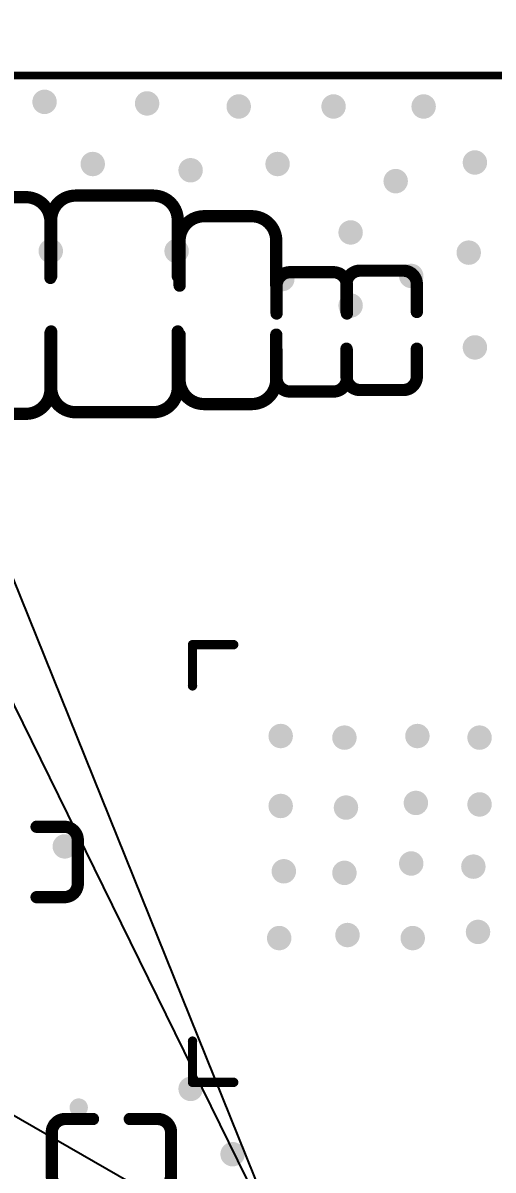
# Model space of a CAD drawing. Header units: millimetres. Extents: x 48.2 to 146, y 29.9 to 110.2.
# Drawn here: x 95.81 to 103.5, y 76.32 to 95.07 of the extents above; entities that cross this region are included whole.
import ezdxf

# ---------------------------------------------------------------- set-up
doc = ezdxf.new("R2010")
doc.units = ezdxf.units.MM
for name, color, linetype in [('KeepOutLayer', 6, 'Continuous'), ('TopOverlay', 2, 'Continuous'), ('ViaHoleLayer', 16, 'Continuous')]:
    doc.layers.add(name, color=color, linetype=linetype)
doc.dimstyles.new('ISO-25', dxfattribs={"dimtxt": 2.5, "dimasz": 2.5, "dimexe": 1.25, "dimexo": 0.625, "dimtad": 1, "dimtxsty": 'Standard', "dimcen": 2.5, "dimclrd": 3, "dimclre": 3, "dimclrt": 3, "dimadec": 0, "dimazin": 0, "dimtfac": 1, "dimtmove": 0, "dimatfit": 3, "dimfxl": 1, "dimarcsym": 0})

# ---------------------------------------------------------------- blocks, each defined once
blk = doc.blocks.new('QFN_56_33')
at = {"layer": 'TopOverlay', "const_width": 0.152}
for points in [[(-2.902, 3.576), (-3.576, 3.576)], [(-3.576, 2.903), (-3.576, 3.576)], [(3.576, 3.576), (2.903, 3.576)], [(3.576, 2.903), (3.576, 3.576)], [(-3.576, -3.576), (-3.576, -2.902)], [(3.576, -3.576), (3.576, -2.902)], [(-2.902, -3.576), (-3.576, -3.576)], [(3.576, -3.576), (2.903, -3.576)]]:
    blk.add_lwpolyline(points, dxfattribs=at)
at = {"layer": 'TopOverlay'}
for points, const_width in [([(-3.614, 3.576, 1), (-3.538, 3.576, 1)], 0.0762), ([(-3.614, 3.576, 1), (-3.538, 3.576, 1)], 0.0762), ([(-2.941, 3.576, 1), (-2.864, 3.576, 1)], 0.0762), ([(2.864, 3.576, 1), (2.941, 3.576, 1)], 0.0762), ([(3.538, 3.576, 1), (3.614, 3.576, 1)], 0.0762), ([(3.538, 3.576, 1), (3.614, 3.576, 1)], 0.0762), ([(-3.614, 2.903, 1), (-3.538, 2.903, 1)], 0.0762), ([(3.538, 2.903, 1), (3.614, 2.903, 1)], 0.0762), ([(-3.965, 2.6, 1), (-4.115, 2.6, 1)], 0.15), ([(-4.152, 2.6, 1), (-4.077, 2.6, 1)], 0.075), ([(-4.002, 2.6, 1), (-3.927, 2.6, 1)], 0.075), ([(-3.614, -2.902, 1), (-3.538, -2.902, 1)], 0.0762), ([(3.538, -2.902, 1), (3.614, -2.902, 1)], 0.0762), ([(-3.614, -3.576, 1), (-3.538, -3.576, 1)], 0.0762), ([(-3.614, -3.576, 1), (-3.538, -3.576, 1)], 0.0762), ([(-2.941, -3.576, 1), (-2.864, -3.576, 1)], 0.0762), ([(2.864, -3.576, 1), (2.941, -3.576, 1)], 0.0762), ([(3.538, -3.576, 1), (3.614, -3.576, 1)], 0.0762), ([(3.538, -3.576, 1), (3.614, -3.576, 1)], 0.0762)]:
    blk.add_lwpolyline(points, format="xyb", close=True, dxfattribs=dict(at, const_width=const_width))
blk = doc.blocks.new('LC_0805_C_71')
at = {"layer": 'TopOverlay', "const_width": 0.2}
for points in [[(-1.77, 0.635, -0.414214), (-1.37, 1.035)], [(1.37, 1.035, -0.414213), (1.77, 0.635)], [(-1.37, -1.035, -0.414213), (-1.77, -0.635)], [(1.77, -0.635, -0.414214), (1.37, -1.035)]]:
    blk.add_lwpolyline(points, format="xyb", dxfattribs=at)
for points in [[(-1.37, 1.035), (-0.45, 1.035)], [(0.45, 1.035), (1.37, 1.035)], [(-1.77, 0.635), (-1.77, -0.635)], [(1.77, 0.635), (1.77, -0.635)], [(-1.37, -1.035), (-0.45, -1.035)], [(0.45, -1.035), (1.37, -1.035)]]:
    blk.add_lwpolyline(points, dxfattribs=at)
at = {"layer": 'TopOverlay', "const_width": 0.1}
for points in [[(-1.42, 1.035, 1), (-1.32, 1.035, 1)], [(-1.42, 1.035, 1), (-1.32, 1.035, 1)], [(-0.5, 1.035, 1), (-0.4, 1.035, 1)], [(0.4, 1.035, 1), (0.5, 1.035, 1)], [(1.32, 1.035, 1), (1.42, 1.035, 1)], [(1.32, 1.035, 1), (1.42, 1.035, 1)], [(-1.82, 0.635, 1), (-1.72, 0.635, 1)], [(-1.82, 0.635, 1), (-1.72, 0.635, 1)], [(1.72, 0.635, 1), (1.82, 0.635, 1)], [(1.72, 0.635, 1), (1.82, 0.635, 1)], [(-1.82, -0.635, 1), (-1.72, -0.635, 1)], [(-1.82, -0.635, 1), (-1.72, -0.635, 1)], [(1.72, -0.635, 1), (1.82, -0.635, 1)], [(1.72, -0.635, 1), (1.82, -0.635, 1)], [(-1.42, -1.035, 1), (-1.32, -1.035, 1)], [(-1.42, -1.035, 1), (-1.32, -1.035, 1)], [(-0.5, -1.035, 1), (-0.4, -1.035, 1)], [(0.4, -1.035, 1), (0.5, -1.035, 1)], [(1.32, -1.035, 1), (1.42, -1.035, 1)], [(1.32, -1.035, 1), (1.42, -1.035, 1)]]:
    blk.add_lwpolyline(points, format="xyb", close=True, dxfattribs=at)
blk = doc.blocks.new('LC_0402_C_92')
at = {"layer": 'TopOverlay', "const_width": 0.2}
for points in [[(-0.975, 0.355, -0.414214), (-0.755, 0.575)], [(0.755, 0.575, -0.414214), (0.975, 0.355)], [(-0.755, -0.575, -0.414214), (-0.975, -0.355)], [(0.975, -0.355, -0.414214), (0.755, -0.575)]]:
    blk.add_lwpolyline(points, format="xyb", dxfattribs=at)
at = {"layer": 'TopOverlay', "const_width": 0.1}
for points in [[(-0.805, 0.575, 1), (-0.705, 0.575, 1)], [(-0.8, 0.575, 1), (-0.7, 0.575, 1)], [(-0.35, 0.575, 1), (-0.25, 0.575, 1)], [(0.25, 0.575, 1), (0.35, 0.575, 1)], [(0.7, 0.575, 1), (0.8, 0.575, 1)], [(0.705, 0.575, 1), (0.805, 0.575, 1)], [(-1.025, 0.355, 1), (-0.925, 0.355, 1)], [(-1.025, 0.355, 1), (-0.925, 0.355, 1)], [(0.925, 0.355, 1), (1.025, 0.355, 1)], [(0.925, 0.355, 1), (1.025, 0.355, 1)], [(-1.025, -0.355, 1), (-0.925, -0.355, 1)], [(-1.025, -0.355, 1), (-0.925, -0.355, 1)], [(0.925, -0.355, 1), (1.025, -0.355, 1)], [(0.925, -0.355, 1), (1.025, -0.355, 1)], [(-0.805, -0.575, 1), (-0.705, -0.575, 1)], [(-0.8, -0.575, 1), (-0.7, -0.575, 1)], [(-0.35, -0.575, 1), (-0.25, -0.575, 1)], [(0.25, -0.575, 1), (0.35, -0.575, 1)], [(0.7, -0.575, 1), (0.8, -0.575, 1)], [(0.705, -0.575, 1), (0.805, -0.575, 1)]]:
    blk.add_lwpolyline(points, format="xyb", close=True, dxfattribs=at)
at = {"layer": 'TopOverlay', "const_width": 0.2}
for points in [[(-0.75, 0.575), (-0.3, 0.575)], [(0.3, 0.575), (0.75, 0.575)], [(-0.975, -0.355), (-0.975, 0.355)], [(0.975, -0.355), (0.975, 0.355)], [(-0.75, -0.575), (-0.3, -0.575)], [(0.3, -0.575), (0.75, -0.575)]]:
    blk.add_lwpolyline(points, dxfattribs=at)
blk = doc.blocks.new('LC_0402_C_95')
at = {"layer": 'TopOverlay', "const_width": 0.2}
for points in [[(-0.975, 0.355, -0.414214), (-0.755, 0.575)], [(0.755, 0.575, -0.414214), (0.975, 0.355)], [(-0.755, -0.575, -0.414214), (-0.975, -0.355)], [(0.975, -0.355, -0.414214), (0.755, -0.575)]]:
    blk.add_lwpolyline(points, format="xyb", dxfattribs=at)
at = {"layer": 'TopOverlay', "const_width": 0.1}
for points in [[(-0.805, 0.575, 1), (-0.705, 0.575, 1)], [(-0.8, 0.575, 1), (-0.7, 0.575, 1)], [(-0.35, 0.575, 1), (-0.25, 0.575, 1)], [(0.25, 0.575, 1), (0.35, 0.575, 1)], [(0.7, 0.575, 1), (0.8, 0.575, 1)], [(0.705, 0.575, 1), (0.805, 0.575, 1)], [(-1.025, 0.355, 1), (-0.925, 0.355, 1)], [(-1.025, 0.355, 1), (-0.925, 0.355, 1)], [(0.925, 0.355, 1), (1.025, 0.355, 1)], [(0.925, 0.355, 1), (1.025, 0.355, 1)], [(-1.025, -0.355, 1), (-0.925, -0.355, 1)], [(-1.025, -0.355, 1), (-0.925, -0.355, 1)], [(0.925, -0.355, 1), (1.025, -0.355, 1)], [(0.925, -0.355, 1), (1.025, -0.355, 1)], [(-0.805, -0.575, 1), (-0.705, -0.575, 1)], [(-0.8, -0.575, 1), (-0.7, -0.575, 1)], [(-0.35, -0.575, 1), (-0.25, -0.575, 1)], [(0.25, -0.575, 1), (0.35, -0.575, 1)], [(0.7, -0.575, 1), (0.8, -0.575, 1)], [(0.705, -0.575, 1), (0.805, -0.575, 1)]]:
    blk.add_lwpolyline(points, format="xyb", close=True, dxfattribs=at)
at = {"layer": 'TopOverlay', "const_width": 0.2}
for points in [[(-0.75, 0.575), (-0.3, 0.575)], [(0.3, 0.575), (0.75, 0.575)], [(-0.975, -0.355), (-0.975, 0.355)], [(0.975, -0.355), (0.975, 0.355)], [(-0.75, -0.575), (-0.3, -0.575)], [(0.3, -0.575), (0.75, -0.575)]]:
    blk.add_lwpolyline(points, dxfattribs=at)
blk = doc.blocks.new('LC_0402_C_99')
at = {"layer": 'TopOverlay', "const_width": 0.2}
for points in [[(-0.975, 0.355, -0.414214), (-0.755, 0.575)], [(0.755, 0.575, -0.414214), (0.975, 0.355)], [(-0.755, -0.575, -0.414214), (-0.975, -0.355)], [(0.975, -0.355, -0.414214), (0.755, -0.575)]]:
    blk.add_lwpolyline(points, format="xyb", dxfattribs=at)
at = {"layer": 'TopOverlay', "const_width": 0.1}
for points in [[(-0.805, 0.575, 1), (-0.705, 0.575, 1)], [(-0.8, 0.575, 1), (-0.7, 0.575, 1)], [(-0.35, 0.575, 1), (-0.25, 0.575, 1)], [(0.25, 0.575, 1), (0.35, 0.575, 1)], [(0.7, 0.575, 1), (0.8, 0.575, 1)], [(0.705, 0.575, 1), (0.805, 0.575, 1)], [(-1.025, 0.355, 1), (-0.925, 0.355, 1)], [(-1.025, 0.355, 1), (-0.925, 0.355, 1)], [(0.925, 0.355, 1), (1.025, 0.355, 1)], [(0.925, 0.355, 1), (1.025, 0.355, 1)], [(-1.025, -0.355, 1), (-0.925, -0.355, 1)], [(-1.025, -0.355, 1), (-0.925, -0.355, 1)], [(0.925, -0.355, 1), (1.025, -0.355, 1)], [(0.925, -0.355, 1), (1.025, -0.355, 1)], [(-0.805, -0.575, 1), (-0.705, -0.575, 1)], [(-0.8, -0.575, 1), (-0.7, -0.575, 1)], [(-0.35, -0.575, 1), (-0.25, -0.575, 1)], [(0.25, -0.575, 1), (0.35, -0.575, 1)], [(0.7, -0.575, 1), (0.8, -0.575, 1)], [(0.705, -0.575, 1), (0.805, -0.575, 1)]]:
    blk.add_lwpolyline(points, format="xyb", close=True, dxfattribs=at)
at = {"layer": 'TopOverlay', "const_width": 0.2}
for points in [[(-0.75, 0.575), (-0.3, 0.575)], [(0.3, 0.575), (0.75, 0.575)], [(-0.975, 0.355), (-0.975, -0.355)], [(0.975, 0.355), (0.975, -0.355)], [(-0.75, -0.575), (-0.3, -0.575)], [(0.3, -0.575), (0.75, -0.575)]]:
    blk.add_lwpolyline(points, dxfattribs=at)
blk = doc.blocks.new('LC_0402_C_100')
at = {"layer": 'TopOverlay', "const_width": 0.2}
for points in [[(-0.975, 0.355, -0.414214), (-0.755, 0.575)], [(0.755, 0.575, -0.414214), (0.975, 0.355)], [(-0.755, -0.575, -0.414214), (-0.975, -0.355)], [(0.975, -0.355, -0.414214), (0.755, -0.575)]]:
    blk.add_lwpolyline(points, format="xyb", dxfattribs=at)
at = {"layer": 'TopOverlay', "const_width": 0.1}
for points in [[(-0.805, 0.575, 1), (-0.705, 0.575, 1)], [(-0.8, 0.575, 1), (-0.7, 0.575, 1)], [(-0.35, 0.575, 1), (-0.25, 0.575, 1)], [(0.25, 0.575, 1), (0.35, 0.575, 1)], [(0.7, 0.575, 1), (0.8, 0.575, 1)], [(0.705, 0.575, 1), (0.805, 0.575, 1)], [(-1.025, 0.355, 1), (-0.925, 0.355, 1)], [(-1.025, 0.355, 1), (-0.925, 0.355, 1)], [(0.925, 0.355, 1), (1.025, 0.355, 1)], [(0.925, 0.355, 1), (1.025, 0.355, 1)], [(-1.025, -0.355, 1), (-0.925, -0.355, 1)], [(-1.025, -0.355, 1), (-0.925, -0.355, 1)], [(0.925, -0.355, 1), (1.025, -0.355, 1)], [(0.925, -0.355, 1), (1.025, -0.355, 1)], [(-0.805, -0.575, 1), (-0.705, -0.575, 1)], [(-0.8, -0.575, 1), (-0.7, -0.575, 1)], [(-0.35, -0.575, 1), (-0.25, -0.575, 1)], [(0.25, -0.575, 1), (0.35, -0.575, 1)], [(0.7, -0.575, 1), (0.8, -0.575, 1)], [(0.705, -0.575, 1), (0.805, -0.575, 1)]]:
    blk.add_lwpolyline(points, format="xyb", close=True, dxfattribs=at)
at = {"layer": 'TopOverlay', "const_width": 0.2}
for points in [[(-0.75, 0.575), (-0.3, 0.575)], [(0.3, 0.575), (0.75, 0.575)], [(-0.975, 0.355), (-0.975, -0.355)], [(0.975, 0.355), (0.975, -0.355)], [(-0.75, -0.575), (-0.3, -0.575)], [(0.3, -0.575), (0.75, -0.575)]]:
    blk.add_lwpolyline(points, dxfattribs=at)
blk = doc.blocks.new('LC_0603_C_101')
at = {"layer": 'TopOverlay', "const_width": 0.2}
for points in [[(-1.535, 0.39, -0.414213), (-1.135, 0.79)], [(1.135, 0.79, -0.414213), (1.535, 0.39)], [(-1.135, -0.79, -0.414213), (-1.535, -0.39)], [(1.535, -0.39, -0.414213), (1.135, -0.79)]]:
    blk.add_lwpolyline(points, format="xyb", dxfattribs=at)
for points in [[(-1.135, 0.79), (-0.4, 0.79)], [(0.4, 0.79), (1.135, 0.79)], [(-1.535, 0.39), (-1.535, -0.39)], [(1.535, 0.39), (1.535, -0.39)], [(-1.135, -0.79), (-0.4, -0.79)], [(0.4, -0.79), (1.135, -0.79)]]:
    blk.add_lwpolyline(points, dxfattribs=at)
at = {"layer": 'TopOverlay', "const_width": 0.1}
for points in [[(-1.185, 0.79, 1), (-1.085, 0.79, 1)], [(-1.185, 0.79, 1), (-1.085, 0.79, 1)], [(-0.45, 0.79, 1), (-0.35, 0.79, 1)], [(0.35, 0.79, 1), (0.45, 0.79, 1)], [(1.085, 0.79, 1), (1.185, 0.79, 1)], [(1.085, 0.79, 1), (1.185, 0.79, 1)], [(-1.585, 0.39, 1), (-1.485, 0.39, 1)], [(-1.585, 0.39, 1), (-1.485, 0.39, 1)], [(1.485, 0.39, 1), (1.585, 0.39, 1)], [(1.485, 0.39, 1), (1.585, 0.39, 1)], [(-1.585, -0.39, 1), (-1.485, -0.39, 1)], [(-1.585, -0.39, 1), (-1.485, -0.39, 1)], [(1.485, -0.39, 1), (1.585, -0.39, 1)], [(1.485, -0.39, 1), (1.585, -0.39, 1)], [(-1.185, -0.79, 1), (-1.085, -0.79, 1)], [(-1.185, -0.79, 1), (-1.085, -0.79, 1)], [(-0.45, -0.79, 1), (-0.35, -0.79, 1)], [(0.35, -0.79, 1), (0.45, -0.79, 1)], [(1.085, -0.79, 1), (1.185, -0.79, 1)], [(1.085, -0.79, 1), (1.185, -0.79, 1)]]:
    blk.add_lwpolyline(points, format="xyb", close=True, dxfattribs=at)
blk = doc.blocks.new('LC_0805_C_102')
at = {"layer": 'TopOverlay', "const_width": 0.2}
for points in [[(-1.77, 0.635, -0.414214), (-1.37, 1.035)], [(1.37, 1.035, -0.414213), (1.77, 0.635)], [(-1.37, -1.035, -0.414213), (-1.77, -0.635)], [(1.77, -0.635, -0.414214), (1.37, -1.035)]]:
    blk.add_lwpolyline(points, format="xyb", dxfattribs=at)
for points in [[(-1.37, 1.035), (-0.45, 1.035)], [(0.45, 1.035), (1.37, 1.035)], [(-1.77, 0.635), (-1.77, -0.635)], [(1.77, 0.635), (1.77, -0.635)], [(-1.37, -1.035), (-0.45, -1.035)], [(0.45, -1.035), (1.37, -1.035)]]:
    blk.add_lwpolyline(points, dxfattribs=at)
at = {"layer": 'TopOverlay', "const_width": 0.1}
for points in [[(-1.42, 1.035, 1), (-1.32, 1.035, 1)], [(-1.42, 1.035, 1), (-1.32, 1.035, 1)], [(-0.5, 1.035, 1), (-0.4, 1.035, 1)], [(0.4, 1.035, 1), (0.5, 1.035, 1)], [(1.32, 1.035, 1), (1.42, 1.035, 1)], [(1.32, 1.035, 1), (1.42, 1.035, 1)], [(-1.82, 0.635, 1), (-1.72, 0.635, 1)], [(-1.82, 0.635, 1), (-1.72, 0.635, 1)], [(1.72, 0.635, 1), (1.82, 0.635, 1)], [(1.72, 0.635, 1), (1.82, 0.635, 1)], [(-1.82, -0.635, 1), (-1.72, -0.635, 1)], [(-1.82, -0.635, 1), (-1.72, -0.635, 1)], [(1.72, -0.635, 1), (1.82, -0.635, 1)], [(1.72, -0.635, 1), (1.82, -0.635, 1)], [(-1.42, -1.035, 1), (-1.32, -1.035, 1)], [(-1.42, -1.035, 1), (-1.32, -1.035, 1)], [(-0.5, -1.035, 1), (-0.4, -1.035, 1)], [(0.4, -1.035, 1), (0.5, -1.035, 1)], [(1.32, -1.035, 1), (1.42, -1.035, 1)], [(1.32, -1.035, 1), (1.42, -1.035, 1)]]:
    blk.add_lwpolyline(points, format="xyb", close=True, dxfattribs=at)
blk = doc.blocks.new('*D111')
at = {"color": 3, "lineweight": -2}
for p, q in [((48.24, 104.439), (74.735, 89.225)), ((100.266, 74.566), (76.903, 87.981))]:
    blk.add_line(p, q, dxfattribs=at)
at = {"color": 3}
blk.add_solid([(74.943, 89.587), (74.528, 88.864), (76.903, 87.981)], dxfattribs=at)
at = {"layer": 'Defpoints', "color": 0}
for p in [(76.903, 87.981), (100.266, 74.566)]:
    blk.add_point(p, dxfattribs=at)
at = {"color": 3, "insert": (55.42, 102.718), "char_height": 2.5, "attachment_point": 5, "rotation": 330.1358}
blk.add_mtext('R26,94', dxfattribs=at)
blk = doc.blocks.new('*D116')
at = {"color": 3, "lineweight": -2}
for p, q in [((100.032, 75.145), (86.28, 109.147)), ((84.431, 107.051), (70.309, 101.339)), ((81.274, 67.559), (67.523, 101.561))]:
    blk.add_line(p, q, dxfattribs=at)
at = {"color": 3}
for points in [[(84.275, 107.437), (84.588, 106.664), (86.749, 107.988)], [(70.153, 101.725), (70.466, 100.953), (67.992, 100.402)]]:
    blk.add_solid(points, dxfattribs=at)
at = {"layer": 'Defpoints', "color": 0}
for p in [(67.992, 100.402), (100.266, 74.566), (81.509, 66.98)]:
    blk.add_point(p, dxfattribs=at)
at = {"color": 3, "insert": (76.589, 106.126), "char_height": 2.5, "attachment_point": 5, "rotation": 22.0201}
blk.add_mtext('20,23', dxfattribs=at)
blk = doc.blocks.new('*D117')
at = {"color": 3, "lineweight": -2}
for p, q in [((115.177, 82.593), (101.785, 109.83)), ((89.394, 102.345), (100.093, 107.606)), ((99.99, 75.127), (86.599, 102.364))]:
    blk.add_line(p, q, dxfattribs=at)
at = {"color": 3}
for points in [[(99.91, 107.979), (100.277, 107.232), (102.337, 108.709)], [(89.21, 102.719), (89.578, 101.971), (87.151, 101.242)]]:
    blk.add_solid(points, dxfattribs=at)
at = {"layer": 'Defpoints', "color": 0}
for p in [(102.337, 108.709), (115.452, 82.032), (100.266, 74.566)]:
    blk.add_point(p, dxfattribs=at)
at = {"color": 3, "insert": (93.825, 106.845), "char_height": 2.5, "attachment_point": 5, "rotation": 26.1809}
blk.add_mtext('16,92', dxfattribs=at)

msp = doc.modelspace()

# ---------------------------------------------------------------- hatches: boundary and pattern name
at = {"layer": 'ViaHoleLayer'}
h = msp.add_hatch(color=16, dxfattribs=at)
edge = h.paths.add_edge_path()
edge.add_arc((96.164, 93.777), 0.2, 0, 360)
h = msp.add_hatch(color=16, dxfattribs=at)
edge = h.paths.add_edge_path()
edge.add_arc((97.841, 93.751), 0.2, 0, 360)
h = msp.add_hatch(color=16, dxfattribs=at)
edge = h.paths.add_edge_path()
edge.add_arc((99.339, 93.701), 0.2, 0, 360)
h = msp.add_hatch(color=16, dxfattribs=at)
edge = h.paths.add_edge_path()
edge.add_arc((100.889, 93.701), 0.2, 0, 360)
h = msp.add_hatch(color=16, dxfattribs=at)
edge = h.paths.add_edge_path()
edge.add_arc((102.362, 93.701), 0.2, 0, 360)
h = msp.add_hatch(color=16, dxfattribs=at)
edge = h.paths.add_edge_path()
edge.add_arc((103.2, 92.786), 0.2, 0, 360)
h = msp.add_hatch(color=16, dxfattribs=at)
edge = h.paths.add_edge_path()
edge.add_arc((96.952, 92.761), 0.2, 0, 360)
h = msp.add_hatch(color=16, dxfattribs=at)
edge = h.paths.add_edge_path()
edge.add_arc((98.552, 92.659), 0.2, 0, 360)
h = msp.add_hatch(color=16, dxfattribs=at)
edge = h.paths.add_edge_path()
edge.add_arc((99.974, 92.761), 0.2, 0, 360)
h = msp.add_hatch(color=16, dxfattribs=at)
edge = h.paths.add_edge_path()
edge.add_arc((101.905, 92.481), 0.2, 0, 360)
h = msp.add_hatch(color=16, dxfattribs=at)
edge = h.paths.add_edge_path()
edge.add_arc((101.168, 91.643), 0.2, 0, 360)
h = msp.add_hatch(color=16, dxfattribs=at)
edge = h.paths.add_edge_path()
edge.add_arc((96.266, 91.339), 0.2, 0, 360)
h = msp.add_hatch(color=16, dxfattribs=at)
edge = h.paths.add_edge_path()
edge.add_arc((98.323, 91.339), 0.2, 0, 360)
h = msp.add_hatch(color=16, dxfattribs=at)
edge = h.paths.add_edge_path()
edge.add_arc((103.099, 91.313), 0.2, 0, 360)
h = msp.add_hatch(color=16, dxfattribs=at)
edge = h.paths.add_edge_path()
edge.add_arc((102.159, 90.932), 0.2, 0, 360)
h = msp.add_hatch(color=16, dxfattribs=at)
edge = h.paths.add_edge_path()
edge.add_arc((100.051, 90.881), 0.2, 0, 360)
h = msp.add_hatch(color=16, dxfattribs=at)
edge = h.paths.add_edge_path()
edge.add_arc((101.168, 90.449), 0.2, 0, 360)
h = msp.add_hatch(color=16, dxfattribs=at)
edge = h.paths.add_edge_path()
edge.add_arc((103.2, 89.764), 0.2, 0, 360)
h = msp.add_hatch(color=16, dxfattribs=at)
edge = h.paths.add_edge_path()
edge.add_arc((100.025, 83.414), 0.2, 0, 360)
h = msp.add_hatch(color=16, dxfattribs=at)
edge = h.paths.add_edge_path()
edge.add_arc((102.26, 83.414), 0.2, 0, 360)
h = msp.add_hatch(color=16, dxfattribs=at)
edge = h.paths.add_edge_path()
edge.add_arc((101.067, 83.388), 0.2, 0, 360)
h = msp.add_hatch(color=16, dxfattribs=at)
edge = h.paths.add_edge_path()
edge.add_arc((103.276, 83.388), 0.2, 0, 360)
h = msp.add_hatch(color=16, dxfattribs=at)
edge = h.paths.add_edge_path()
edge.add_arc((102.235, 82.321), 0.2, 0, 360)
h = msp.add_hatch(color=16, dxfattribs=at)
edge = h.paths.add_edge_path()
edge.add_arc((103.276, 82.296), 0.2, 0, 360)
h = msp.add_hatch(color=16, dxfattribs=at)
edge = h.paths.add_edge_path()
edge.add_arc((100.025, 82.271), 0.2, 0, 360)
h = msp.add_hatch(color=16, dxfattribs=at)
edge = h.paths.add_edge_path()
edge.add_arc((101.092, 82.245), 0.2, 0, 360)
h = msp.add_hatch(color=16, dxfattribs=at)
edge = h.paths.add_edge_path()
edge.add_arc((96.495, 81.61), 0.2, 0, 360)
h = msp.add_hatch(color=16, dxfattribs=at)
edge = h.paths.add_edge_path()
edge.add_arc((100.076, 81.204), 0.2, 0, 360)
h = msp.add_hatch(color=16, dxfattribs=at)
edge = h.paths.add_edge_path()
edge.add_arc((101.067, 81.178), 0.2, 0, 360)
h = msp.add_hatch(color=16, dxfattribs=at)
edge = h.paths.add_edge_path()
edge.add_arc((102.159, 81.331), 0.2, 0, 360)
h = msp.add_hatch(color=16, dxfattribs=at)
edge = h.paths.add_edge_path()
edge.add_arc((103.175, 81.28), 0.2, 0, 360)
h = msp.add_hatch(color=16, dxfattribs=at)
edge = h.paths.add_edge_path()
edge.add_arc((100, 80.112), 0.2, 0, 360)
h = msp.add_hatch(color=16, dxfattribs=at)
edge = h.paths.add_edge_path()
edge.add_arc((101.117, 80.162), 0.2, 0, 360)
h = msp.add_hatch(color=16, dxfattribs=at)
edge = h.paths.add_edge_path()
edge.add_arc((102.184, 80.112), 0.2, 0, 360)
h = msp.add_hatch(color=16, dxfattribs=at)
edge = h.paths.add_edge_path()
edge.add_arc((103.251, 80.213), 0.2, 0, 360)
h = msp.add_hatch(color=16, dxfattribs=at)
edge = h.paths.add_edge_path()
edge.add_arc((98.552, 77.648), 0.2, 0, 360)
h = msp.add_hatch(color=16, dxfattribs=at)
edge = h.paths.add_edge_path()
edge.add_arc((96.723, 77.343), 0.15, 0, 360)
h = msp.add_hatch(color=16, dxfattribs=at)
edge = h.paths.add_edge_path()
edge.add_arc((99.238, 76.581), 0.2, 0, 360)

# ---------------------------------------------------------------- linework, layer by layer
at = {"layer": 'KeepOutLayer', "const_width": 0.127}
msp.add_lwpolyline([(127.206, 74.566, 1), (73.326, 74.566, 1)], format="xyb", close=True, dxfattribs=at)
at = {"layer": 'TopOverlay', "const_width": 0.127}
msp.add_lwpolyline([(81.864, 94.209), (118.669, 94.209)], dxfattribs=at)

# ---------------------------------------------------------------- block references
for name, p, rotation in [('LC_0805_C_71', (95.225, 90.449), 90), ('LC_0805_C_102', (97.307, 90.475), 90), ('LC_0603_C_101', (99.162, 90.373), 90), ('LC_0402_C_99', (101.676, 90.043), 90), ('LC_0402_C_100', (100.533, 90.018), 90), ('QFN_56_33', (102.159, 81.331), 270)]:
    msp.add_blockref(name, p, dxfattribs=dict(rotation=rotation))
for name, p in [('LC_0402_C_92', (95.733, 81.356)), ('LC_0402_C_95', (97.257, 76.581))]:
    msp.add_blockref(name, p)

# ---------------------------------------------------------------- dimensions: what is measured, and where the dimension line sits
for p2, distance, picture, middle in [((115.452, 82.032), 29.726, '*D117', (93.825, 106.845)), ((81.509, 66.98), -36.052, '*D116', (76.589, 106.126))]:
    dim = msp.add_aligned_dim(p1=(100.266, 74.566), p2=p2, distance=distance, dimstyle='ISO-25')
    dim.commit()
    dim.dimension.update_dxf_attribs({"geometry": picture, "text_midpoint": middle})
dim = msp.add_radius_dim(center=(100.266, 74.566), mpoint=(76.903, 87.981), dimstyle='ISO-25')
dim.commit()
dim.dimension.update_dxf_attribs({"geometry": '*D111', "text_midpoint": (54.383, 100.912), "dimtype": 164})

doc.saveas('drawing.dxf')
